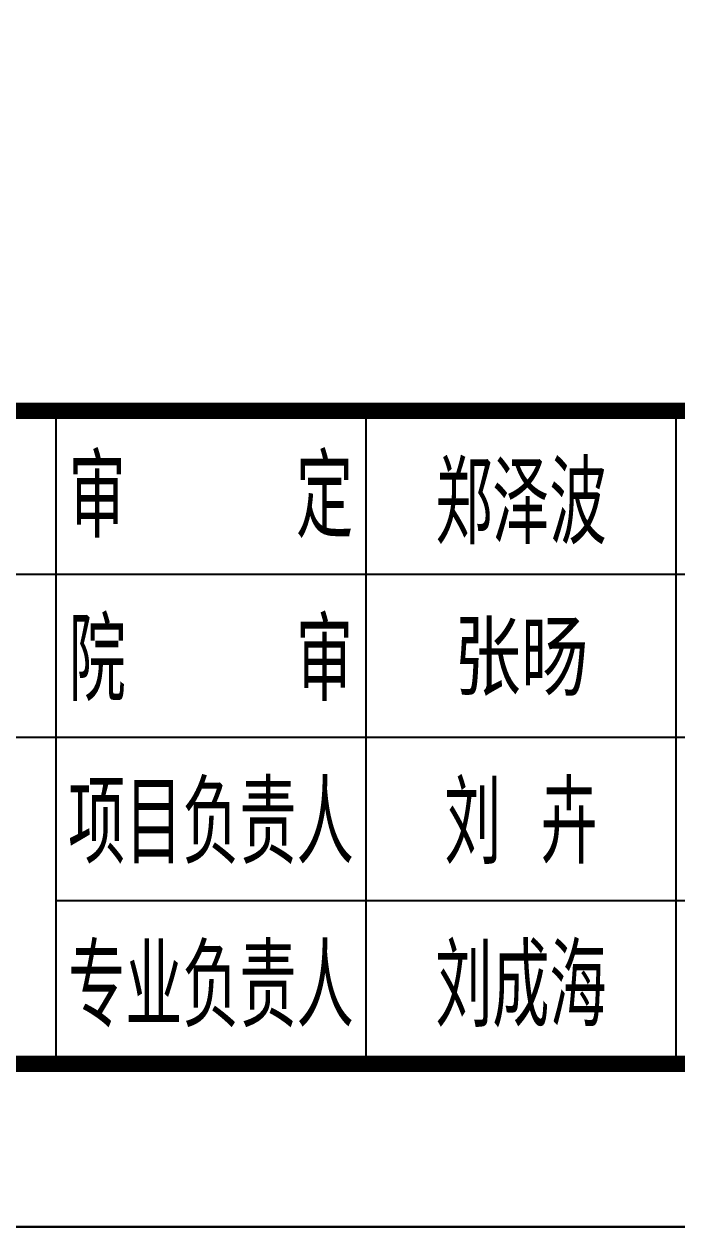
# Model space of a CAD drawing. Extents: x -55438775289 to -98440, y -7665632576 to 9496667396.
# Drawn here: x -133033 to -127031, y -221965 to -210909 of the extents above; entities that cross this region are included whole.
import ezdxf
from ezdxf.enums import TextEntityAlignment as Align

# ---------------------------------------------------------------- set-up
doc = ezdxf.new("R2010")
doc.units = 0
doc.header["$LTSCALE"] = 1000
doc.layers.add('FRAME', color=7, linetype='CONTINUOUS')
doc.styles.add('FRAME-3', font='romans.shx', dxfattribs={"width": 0.7, "bigfont": 'hztxt.shx'})
doc.styles.add('黑体', font='simhei.ttf', dxfattribs={"height": 10})

# ---------------------------------------------------------------- blocks, each defined once
blk = doc.blocks.new('a1')
at = {"layer": 'FRAME'}
for p, q in [((87519.7, 131240.1), (115319.7, 131240.1)), ((100119.7, 131240.1), (100119.7, 127240.1)), ((102019.7, 131240.1), (102019.7, 127240.1)), ((103919.7, 131240.1), (103919.7, 127240.1)), ((93119.7, 130240.1), (115319.7, 130240.1)), ((87519.7, 129240.1), (115319.7, 129240.1)), ((100119.7, 128240.1), (115319.7, 128240.1)), ((87519.7, 127240.1), (115319.7, 127240.1))]:
    blk.add_line(p, q, dxfattribs=at)
blk.add_lwpolyline([(32219.7, 126240.1), (116319.7, 126240.1), (116319.7, 185640.1), (32219.7, 185640.1)], close=True, dxfattribs=at)
at = {"layer": 'FRAME', "const_width": 100}
blk.add_lwpolyline([(34719.7, 127240.1), (115319.7, 127240.1), (115319.7, 184640.1), (34719.7, 184640.1)], close=True, dxfattribs=at)
blk.add_lwpolyline([(87519.7, 127240.1), (87519.7, 131240.1), (115319.7, 131240.1)], dxfattribs=at)
at = {"layer": 'FRAME'}
for s, height, style, width, p in [('审    定', 500, 'FRAME-3', 0.7, (101069.7, 130740.1)), ('郑泽波', 500, 'FRAME-3', 0.7, (102969.7, 130699.2)), ('院    审', 500, 'FRAME-3', 0.7, (101069.7, 129740.1)), ('张旸', 400, '黑体', 0.75, (102969.7, 129740.1)), ('项目负责人', 500, 'FRAME-3', 0.7, (101069.7, 128740.1)), ('刘 卉', 500, 'FRAME-3', 0.7, (102969.7, 128740.1)), ('专业负责人', 500, 'FRAME-3', 0.7, (101069.7, 127740.1)), ('刘成海', 500, 'FRAME-3', 0.7, (102969.7, 127740.1))]:
    blk.add_text(s, height=height, dxfattribs=dict(at, style=style, width=width)).set_placement(p, align=Align.MIDDLE)
blk = doc.blocks.new('打印框')
at = {"layer": 'FRAME'}
blk.add_lwpolyline([(-894711.4, 340005.9), (-810611.4, 340005.9), (-810611.4, 280605.9), (-894711.4, 280605.9)], close=True, dxfattribs=at)

msp = doc.modelspace()

# ---------------------------------------------------------------- block references
at = {"layer": 'FRAME', "xscale": 1.5, "yscale": 1.5, "zscale": 1.5}
for name, p in [('a1', (-282920, -411325)), ('打印框', (1107477, -642874))]:
    msp.add_blockref(name, p, dxfattribs=at)

doc.saveas('drawing.dxf')
